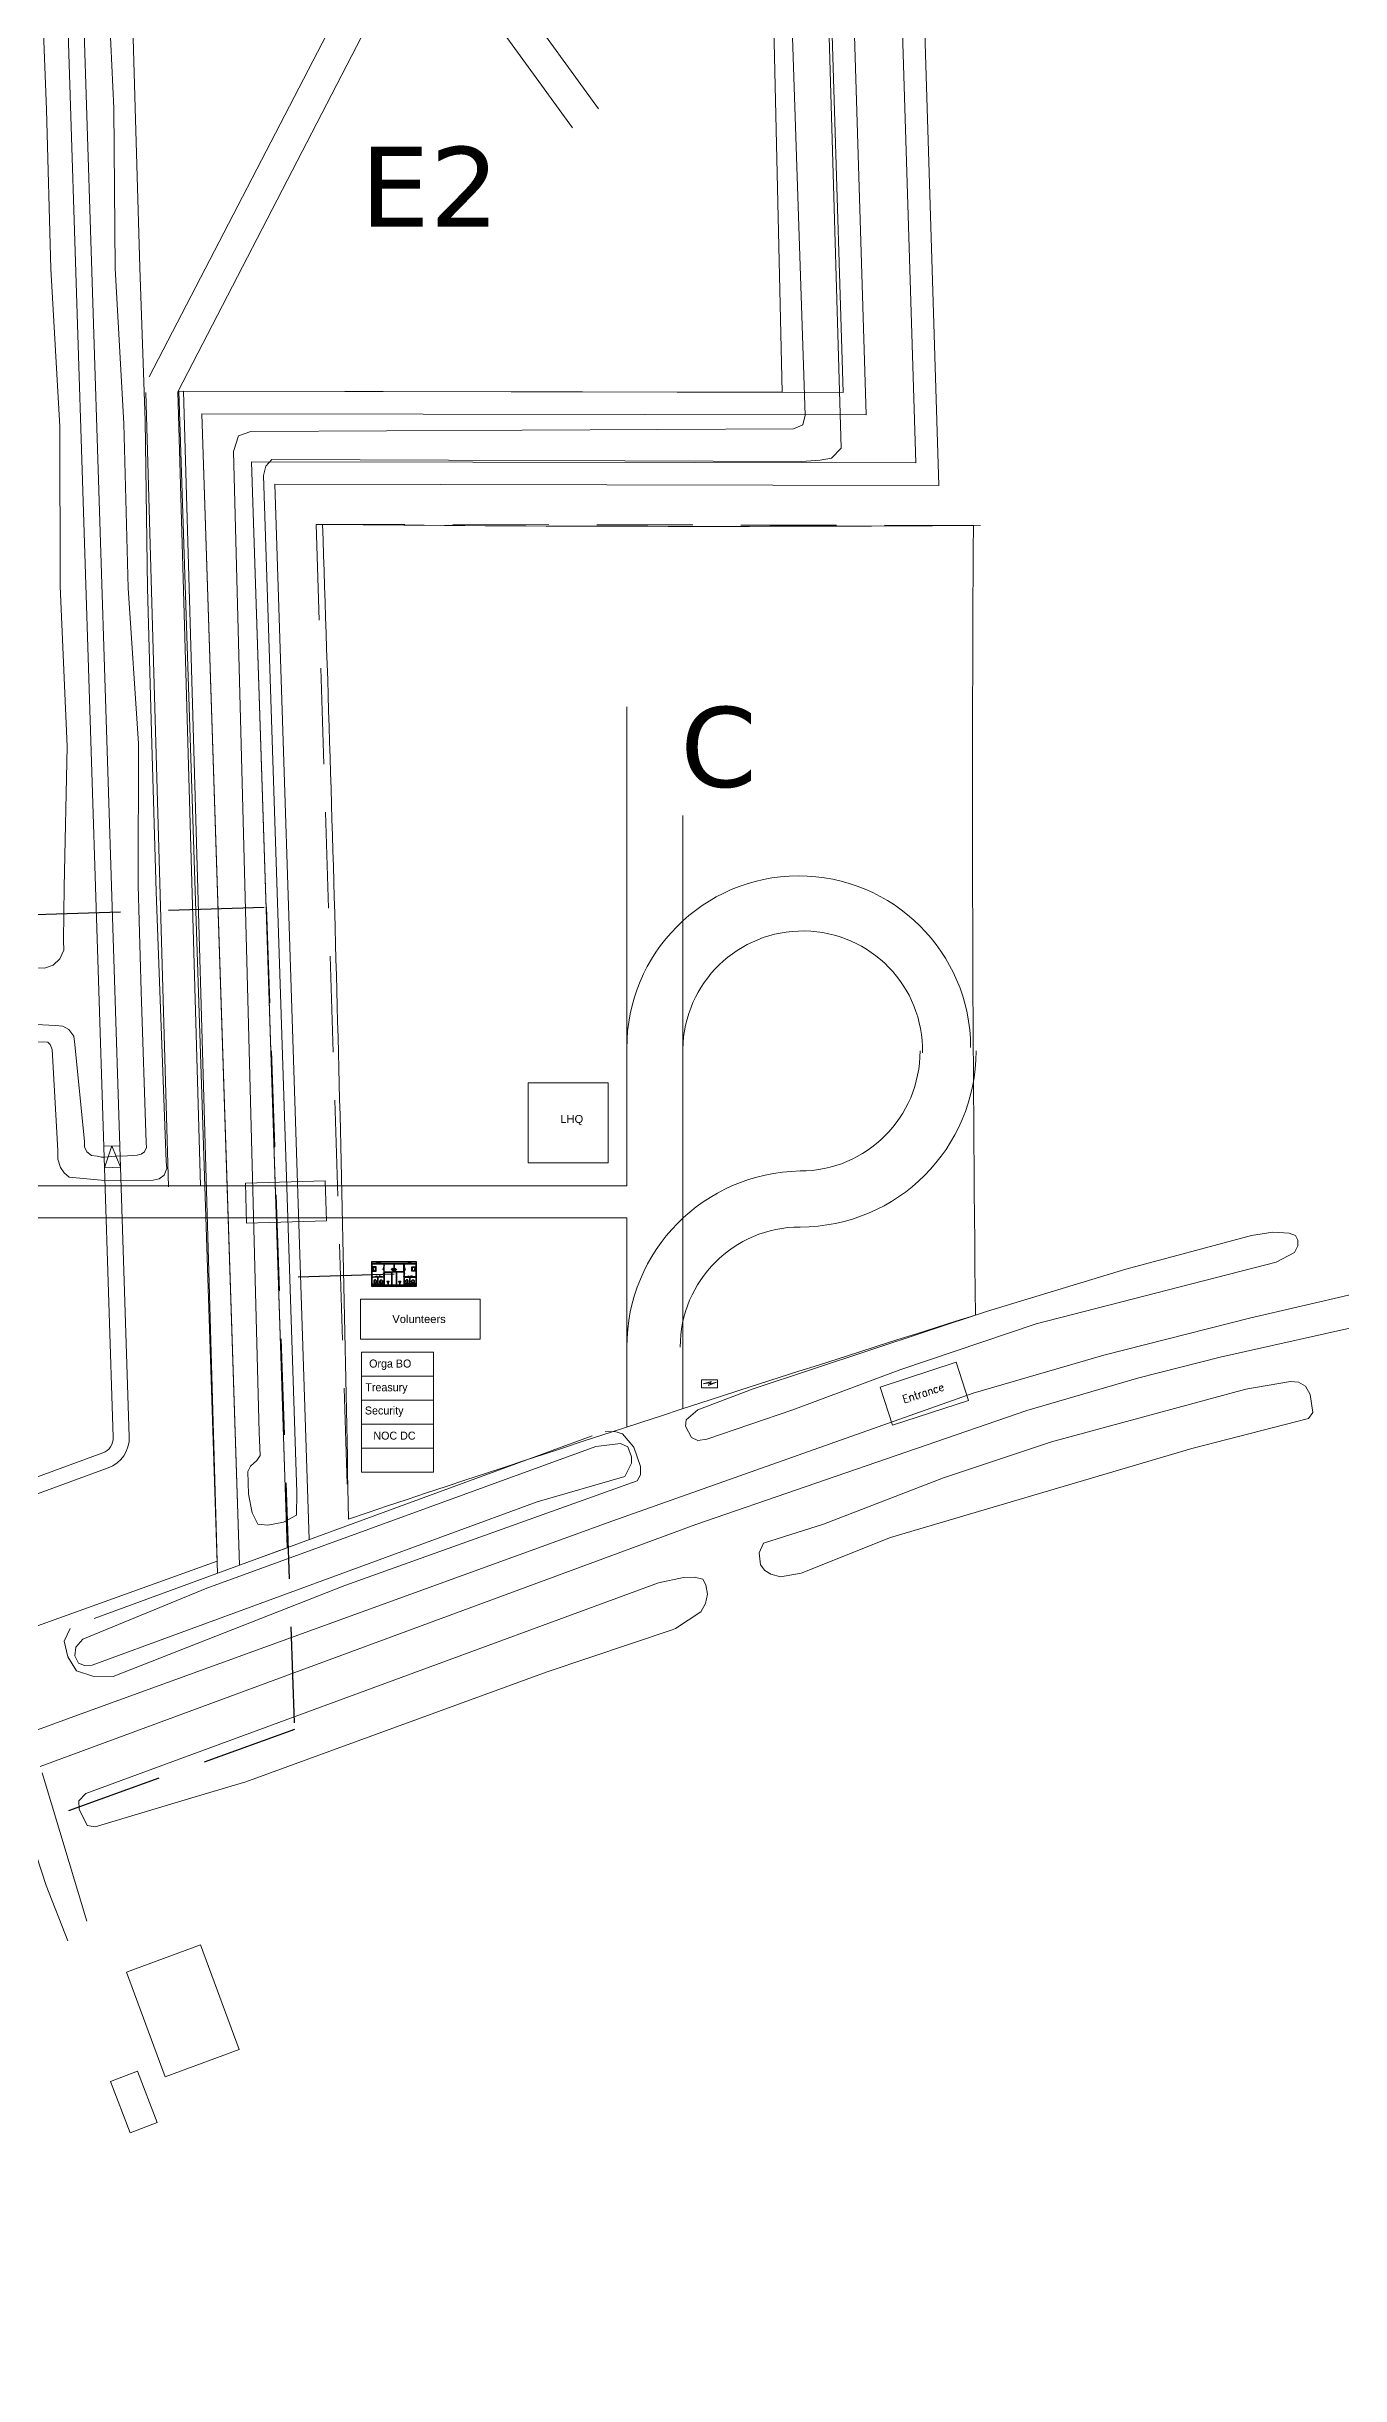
# Model space of a CAD drawing. Header units: millimetres. Extents: x 111563 to 112628, y 522776 to 523529.
# Drawn here: x 112170.8 to 112332.6, y 523071.5 to 523362.5 of the extents above; entities that cross this region are included whole.
import ezdxf
from ezdxf.enums import TextEntityAlignment as Align

# ---------------------------------------------------------------- set-up
doc = ezdxf.new("R2010")
doc.units = ezdxf.units.MM
doc.linetypes.add('DASHED', pattern=[18, 12, -6])
for name, color, linetype, lineweight, true_color in [('aggregaten', 94, 'Continuous', 0, 0x00aa00), ('B01 hoofdgebouw', 253, 'Continuous', 0, 0xadadad), ('event roads', 1, 'Continuous', 0, 0xff0000), ('FIELD A - talud basis', 253, 'Continuous', 0, 0xadadad), ('FIELD A - talud plateau', 253, 'Continuous', 0, 0xadadad), ('FIELD C - hull', 18, 'Continuous', 0, 0x000000), ('FIELD N-O-Q - hull', 18, 'Continuous', 0, 0x000000), ('KOP -ACHTERGROND', 47, 'Continuous', 0, 0x7f6f3f), ('Pipes - water', 5, 'DASHED', 25, 0x0000ff), ('T orga', 18, 'Continuous', 0, 0x000000), ('temp bridges', 1, 'Continuous', 0, 0xff0000), ('V00 kant verhard', 253, 'Continuous', 0, 0xadadad), ('W00 kant water', 5, 'Continuous', 0, 0x0000ff)]:
    doc.layers.add(name, color=color, linetype=linetype, lineweight=lineweight, true_color=true_color)
doc.layers.add('toilet', color=18, linetype='Continuous', true_color=0x000000)
doc.styles.add('textstyle51', font='standard')
doc.styles.add('textstyle61', font='')
doc.styles.add('textstyle62', font='')
doc.styles.add('textstyle63', font='')
doc.styles.add('textstyle64', font='')
doc.styles.add('textstyle66', font='')
doc.styles.add('textstyle67', font='')
doc.styles.add('textstyle77', font='')
doc.styles.add('textstyle92', font='')
doc.styles.get('textstyle61').set_extended_font_data('Tlwg Typist')
doc.styles.get('textstyle62').set_extended_font_data('Tlwg Typist')
doc.styles.get('textstyle63').set_extended_font_data('Tlwg Typist')
doc.styles.get('textstyle64').set_extended_font_data('Tlwg Typist')
doc.styles.get('textstyle66').set_extended_font_data('Liberation Sans')
doc.styles.get('textstyle67').set_extended_font_data('Liberation Sans')
doc.styles.get('textstyle77').set_extended_font_data('DejaVu Sans Mono')
doc.styles.get('textstyle92').set_extended_font_data('DejaVu Sans Mono')

msp = doc.modelspace()

# ---------------------------------------------------------------- hatches: boundary and pattern name
at = {"layer": 'FIELD C - hull'}
h = msp.add_hatch(dxfattribs=at)
h.set_pattern_fill('AR-B816', color=256, scale=1000, style=0)
edge = h.paths.add_edge_path(flags=0)
edge.add_arc((117940.973, 523269.04231), 5654.41525, 179.65913744, 180.65913744)
edge.add_arc((113708.29041, 518698.39885), 4724.47391, 107.50866986, 108.50866986)
edge.add_arc((105084.63292, 523054.3003), 7124.9646, 0.998827827, 1.998827827)
edge.add_arc((112253.47058, 527966.24907), 4663.68594, 269.4077257, 270.4077257)
at = {"layer": 'FIELD N-O-Q - hull'}
h = msp.add_hatch(dxfattribs=at)
h.set_pattern_fill('AR-B816', color=256, scale=1000, style=0)
h.paths.add_polyline_path([(112104.1131, 523428.83168), (112259.20185, 523474.28717), (112262.73937, 523319.31976), (112187.88576, 523319.44031), (112192.07783, 523173.24212), (112050.76029, 523122.41024), (111962.59473, 523365.03129), (112106.90715, 523415.11788)], flags=0)
at = {"layer": 'V00 kant verhard'}
h = msp.add_hatch(dxfattribs=at)
h.set_pattern_fill('AR-B816', color=256, scale=1000, style=0)
h.paths.add_polyline_path([(112627.903, 523527.23764), (112530.566, 523523.343), (112470.508, 523521.339), (112250.136, 523512.538), (112232.138, 523511.372), (112209.07328, 523507.80812), (112176.04435, 523497.34878), (112145.45738, 523486.9362), (112122.02906, 523478.47597), (112101.34175, 523473.3585), (112096.16551, 523474.12131), (112091.60479, 523475.87283), (112087.37467, 523477.0117), (112082.33108, 523477.49979), (112075.33512, 523476.52361), (112069.82603, 523473.93854), (112065.98458, 523469.41919), (112063.95088, 523464.22194), (112062.03015, 523460.26751), (112059.65749, 523458.2338), (112053.10443, 523454.95727), (112045.08258, 523450.5509), (112027.90905, 523442.75502), (111977.74425, 523423.88673), (111968.472, 523419.474), (111943.43, 523405.653), (111913.759, 523389.75), (111893.101, 523379.078), (111856.481, 523362.188), (111832.057, 523351.451), (111790.216, 523335.613), (111696.025, 523301.114), (111604.124, 523267.735), (111597.716, 523265.419), (111592.013, 523263.358), (111564.203, 523253.30553), (111564.203, 523247.16755), (111590.937, 523256.883), (111599.753, 523260.087), (111603.433, 523261.424), (111658.83, 523281.405), (111683.966, 523290.714), (111739.147, 523310.825), (111798.108, 523332.5), (111846.428, 523351.628), (111885.622, 523369.01), (111909.176, 523380.637), (111924.485, 523388.786), (111939.759, 523397.227), (111968.801, 523413.129), (111979.6449, 523418.82803), (111994.69434, 523424.38683), (112031.30108, 523438.35163), (112044.31681, 523441.87672), (112056.51906, 523444.58833), (112063.29809, 523445.67298), (112068.04341, 523445.67298), (112071.29734, 523443.91043), (112076.58498, 523442.0123), (112081.02294, 523439.58514), (112084.68445, 523434.41979), (112090.37287, 523423.6968), (112094.68823, 523414.86994), (112101.19079, 523416.84175), (112098.47918, 523426.55835), (112095.31473, 523437.86306), (112094.18489, 523441.0266), (112094.07191, 523443.73821), (112094.97578, 523445.88491), (112098.5511, 523451.47965), (112100.07368, 523456.16576), (112101.31598, 523458.78113), (112104.06211, 523461.33111), (112109.89617, 523464.04662), (112138.20538, 523476.54172), (112193.45716, 523496.84626), (112211.80659, 523502.14627), (112241.433, 523506.322), (112270.728, 523507.824), (112491.463, 523516.319), (112537.339, 523518.279), (112627.903, 523521.60036)], flags=0)
edge = h.paths.add_edge_path(flags=0)
edge.add_arc((112082.02378, 523459.1117), 13.84051, 0, 360)
h = msp.add_hatch(dxfattribs=at)
h.set_pattern_fill('AR-B816', color=256, scale=1000, style=0)
h.paths.add_polyline_path([(111564.203, 522925.30589), (111574.237, 522928.922), (111648.81, 522956.323), (111653.578, 522958.075), (111684.833, 522969.56), (111717.594, 522982.053), (111766.589, 523000), (111785.827, 523007.047), (111846.019, 523029.033), (111919.554, 523055.885), (111997.758, 523084.682), (112000, 523085.506), (112129.266, 523132.794), (112163.89, 523145.73), (112169.973, 523147.57), (112251.939, 523177.832), (112293.341, 523192.061), (112307.349, 523196.147), (112317.532, 523198.736), (112336.925, 523203.058), (112357.313, 523206.06), (112385.093, 523208.894), (112413.799, 523210.118), (112455.44, 523211.317), (112511.08, 523213.456), (112512.483, 523213.32), (112524.16, 523214.324), (112556.377, 523215.145), (112570.656, 523215.792), (112577.663, 523215.481), (112580.338, 523214.259), (112591.553, 523214.606), (112592.911, 523215.711), (112594.349, 523216.402), (112625.981, 523217.424), (112625.88726, 523221.31514), (112620.612, 523221.262), (112615.762, 523221.152), (112595.972, 523220.702), (112591.747, 523220.606), (112590.414, 523221.04), (112581.209, 523220.583), (112578.298, 523220.438), (112576.894, 523219.868), (112527.434, 523217.889), (112492.556, 523216.869), (112480.869, 523216.813), (112446.92, 523215.407), (112393.223, 523213.707), (112376.531, 523212.526), (112359.956, 523210.937), (112340.586, 523208.094), (112321.174, 523203.621), (112302.967, 523198.996), (112286.647, 523194.219), (112241.57, 523178.283), (112173.721, 523153.676), (112000, 523089.86), (111951.473, 523072.153), (111876.487, 523044.72), (111789.528, 523012.681), (111754.789, 523000), (111702.329, 522980.85), (111685.165, 522974.131), (111677.263, 522971.287), (111672.44, 522969.551), (111652.829, 522962.492), (111643.615, 522959.175), (111586.591, 522937.857), (111576.77, 522934.264), (111564.203, 522929.66665), (111562.98567, 522929.20483)], flags=0)
h = msp.add_hatch(dxfattribs=at)
h.set_pattern_fill('AR-B816', color=256, scale=1000, style=0)
h.paths.add_polyline_path([(112163.89, 523145.73), (112166.481, 523145.639), (112170.721, 523132.695), (112173.422, 523125.796), (112175.796, 523128.267), (112170.216, 523146.766), (112169.973, 523147.57)], flags=0)
at = {"layer": 'W00 kant water'}
h = msp.add_hatch(dxfattribs=at)
h.set_pattern_fill('AR-B816', color=256, scale=1000, style=0)
h.paths.add_polyline_path([(112197.89912, 523308.93983), (112198.17156, 523310.08405), (112198.93437, 523310.90135), (112265.1482, 523310.68835), (112267.50203, 523310.81912), (112268.94048, 523311.08065), (112270.1174, 523312.32295), (112265.99312, 523453.83306), (112265.52235, 523455.95151), (112264.26697, 523456.81458), (112262.61929, 523456.89304), (112261.5993, 523455.79459), (112261.05007, 523453.20537), (112265.63586, 523316.44397), (112265.33315, 523315.27099), (112264.16017, 523314.74125), (112196.29763, 523314.41606), (112194.772, 523313.87119), (112194.11816, 523311.90967), (112197.34533, 523189.29817), (112197.48155, 523186.43761), (112197.0729, 523185.80193), (112196.2556, 523185.12085), (112195.93776, 523184.43976), (112196.02857, 523181.62461), (112196.45315, 523179.28849), (112197.1593, 523177.8762), (112198.41468, 523177.71927), (112200.39369, 523178.11349), (112202, 523179), (112202.04701, 523181.80263)], flags=0)
h = msp.add_hatch(dxfattribs=at)
h.set_pattern_fill('AR-B816', color=256, scale=1000, style=0)
h.paths.add_polyline_path([(112327.255, 523213.351), (112327.234, 523212.658), (112326.809, 523211.814), (112324.531, 523210.585), (112294.521, 523202.902), (112277.591, 523197.207), (112264.098, 523192.167), (112253.312, 523188.482), (112252.204, 523188.32), (112251.396, 523188.697), (112250.668, 523190.13), (112250.759, 523190.92), (112252.219, 523192.162), (112259.106, 523194.781), (112288.307, 523204.45), (112305.733, 523209.723), (112321.452, 523213.947), (112324.107, 523214.375), (112326.14, 523214.24), (112326.941, 523213.936)], flags=0)
h = msp.add_hatch(dxfattribs=at)
h.set_pattern_fill('AR-B816', color=256, scale=1000, style=0)
h.paths.add_polyline_path([(112329.102, 523191.838), (112328.569, 523191.084), (112313.975, 523187.314), (112276.284, 523176.214), (112265.126, 523171.735), (112262.532, 523171.284), (112261.337, 523171.608), (112260.582, 523172.089), (112260.031, 523172.794), (112259.882, 523174.282), (112260.399, 523175.478), (112267.922, 523177.868), (112282.937, 523183.639), (112296.418, 523188.158), (112320.732, 523194.737), (112326.32, 523195.687), (112327.314, 523195.628), (112328.208, 523195.097), (112328.799, 523194.063)], flags=0)
h = msp.add_hatch(dxfattribs=at)
h.set_pattern_fill('AR-B816', color=256, scale=1000, style=0)
h.paths.add_polyline_path([(112243.896, 523185.494), (112243.893, 523186.265), (112243.438, 523187.53), (112242.526, 523187.963), (112239.434, 523187.586), (112190.807, 523169.845), (112175.289, 523163.503), (112174.417, 523162.487), (112174.309, 523161.406), (112174.746, 523160.479), (112175.521, 523160.201), (112176.464, 523160.248), (112232.121, 523180.66), (112243.066, 523183.816)], flags=0)
h = msp.add_hatch(dxfattribs=at)
h.set_pattern_fill('AR-B816', color=256, scale=1000, style=0)
h.paths.add_polyline_path([(112175.655, 523144.201), (112174.801, 523143.283), (112174.85, 523142.251), (112175.841, 523140.202), (112176.836, 523140.034), (112189.362, 523143.786), (112195.67, 523145.675), (112233.343, 523159.406), (112248.978, 523164.663), (112249.397, 523164.804), (112252.564, 523166.903), (112253.181, 523167.941), (112253.421, 523169.097), (112253.204, 523170.294), (112252.818, 523170.975), (112251.799, 523171.253), (112250.402, 523171.212), (112247.283, 523170.513)], flags=0)

# ---------------------------------------------------------------- linework, layer by layer
at = {"layer": 'aggregaten'}
for p, q in [((112254.65456, 523195.91232), (112252.65456, 523195.91232)), ((112252.65456, 523195.91232), (112252.65456, 523194.91232)), ((112254.65456, 523194.91232), (112254.65456, 523195.91232)), ((112252.65456, 523194.91232), (112254.65456, 523194.91232))]:
    msp.add_line(p, q, dxfattribs=at)
at = {"layer": 'aggregaten', "color": 2, "true_color": 0xffff00}
for points in [[(112252.85456, 523195.41232), (112253.85456, 523195.71232), (112253.75456, 523195.41232), (112254.55456, 523195.61232), (112253.55456, 523195.21232), (112253.65456, 523195.51232)], [(112253.65456, 523195.51232), (112252.85456, 523195.41232)]]:
    msp.add_lwpolyline(points, dxfattribs=at)
at = {"layer": 'B01 hoofdgebouw', "linetype": 'Continuous', "lineweight": 0}
for points in [[(112194.862, 523112.195), (112185.609, 523108.772), (112180.758, 523121.887), (112190.012, 523125.309), (112194.862, 523112.195)], [(112184.587, 523103.097), (112181.207, 523101.795), (112178.74, 523108.202), (112182.119, 523109.503), (112184.587, 523103.097)]]:
    msp.add_lwpolyline(points, dxfattribs=at)
at = {"layer": 'event roads'}
for p, q in [((112183.6033, 523321.23593), (112238.04777, 523426.3236)), ((112187.15495, 523319.39587), (112241.59942, 523424.48355)), ((112206.26549, 523400.96242), (112239.76628, 523354.7361)), ((112203.0266, 523398.61516), (112236.5274, 523352.38884)), ((112186.00164, 523220.03345), (112183.15659, 523319.28126)), ((112190, 523220.14807), (112187.15495, 523319.39587)), ((112243.32313, 523220.14807), (112243.32313, 523280.02037)), ((112250.32313, 523266.43001), (112250.32313, 523192.28194)), ((112101.70769, 523220.14807), (112243.32313, 523220.14807)), ((112101.70769, 523216.14807), (112243.32313, 523216.14807)), ((112243.32313, 523216.14807), (112243.32313, 523190))]:
    msp.add_line(p, q, dxfattribs=at)
for centre, radius, start, end in [((112264.82301, 523237.38156), 21.5, 0.1906426, 180.1906426), ((112265.32146, 523237.00167), 15, 359.1438624, 179.1438624), ((112265, 523237), 15, 270, 0), ((112265, 523237), 22, 270, 0), ((112265.32313, 523200.00237), 22, 90.841582, 180.0061806), ((112265, 523200), 15, 90, 180)]:
    msp.add_arc(centre, radius, start, end, dxfattribs=at)
at = {"layer": 'FIELD A - talud basis'}
msp.add_lwpolyline([(112166.455, 523238.136), (112170.897, 523238.088), (112171.19, 523237.829), (112171.19, 523237.829), (112171.451, 523237.199), (112171.451, 523237.199), (112172.178, 523224.55), (112172.15312, 523223.46938), (112172.486, 523222.441), (112172.486, 523222.441), (112172.96002, 523221.76213), (112173.591, 523221.226), (112173.591, 523221.226), (112178.469, 523220.756), (112184.081, 523220.839), (112184.84404, 523221.0109), (112185.456, 523221.498), (112185.456, 523221.498), (112185.81541, 523222.31007), (112185.73, 523223.194), (112185.73, 523223.194), (112184.459, 523256.881), (112183.905, 523275.368), (112183.385, 523294.832), (112183.106, 523315.786), (112182.433, 523334.895), (112181.843, 523354.852), (112181.315, 523373.792)], dxfattribs=at)
at = {"layer": 'FIELD A - talud plateau'}
for points in [[(112036.491, 523243.738), (112041.371, 523243.174), (112046.879, 523243.202), (112057.464, 523243.634), (112067.001, 523243.773), (112086.914, 523244.263), (112106.868, 523245.117), (112127.969, 523245.518), (112147.949, 523246.702), (112165.53, 523247.429), (112170.518, 523247.345), (112171.59709, 523247.72117), (112172.438, 523248.495), (112172.438, 523248.495), (112172.915, 523249.6004), (112172.887, 523250.804), (112172.887, 523250.804), (112172.972, 523257.486), (112173.326, 523275.049), (112172.465, 523295.098), (112172.422, 523315.051), (112171.278, 523334.768), (112170.74, 523354.659), (112170.017, 523373.894)], [(112166.127, 523240.463), (112171.872, 523240.199), (112172.77288, 523240.11136), (112173.562, 523239.668), (112173.562, 523239.668), (112174.15336, 523238.83365), (112174.303, 523237.822), (112174.303, 523237.822), (112175.493, 523225.697), (112175.4903, 523225.01221), (112175.789, 523224.396), (112175.789, 523224.396), (112176.37851, 523223.95156), (112177.108, 523223.838), (112177.108, 523223.838), (112177.645, 523223.742), (112177.872, 523223.744), (112179.947, 523223.902), (112180.266, 523223.856), (112182.075, 523223.996), (112182.58503, 523224.09428), (112183.002, 523224.404), (112183.002, 523224.404), (112183.26061, 523224.93846), (112183.223, 523225.531), (112183.223, 523225.531), (112182.588, 523244.427), (112182.225, 523257.662), (112182.265, 523275.427), (112180.968, 523294.859), (112180.425, 523315.404), (112179.334, 523334.796), (112179.159, 523354.807), (112178.307, 523373.523)]]:
    msp.add_lwpolyline(points, dxfattribs=at)
at = {"layer": 'FIELD C - hull'}
msp.add_lwpolyline([(112286.65782, 523302.68121, 0.004363351), (112286.93192, 523203.99468, 0.004363351), (112208.51491, 523178.50233, 0.004363351), (112205.26228, 523302.8123, 0.004363351)], format="xyb", close=True, dxfattribs=at)
at = {"layer": 'FIELD N-O-Q - hull'}
msp.add_lwpolyline([(112104.1131, 523428.83168), (112259.20185, 523474.28717), (112262.73937, 523319.31976), (112187.88576, 523319.44031), (112192.07783, 523173.24212), (112050.76029, 523122.41024), (111962.59473, 523365.03129), (112106.90715, 523415.11788)], close=True, dxfattribs=at)
at = {"layer": 'KOP -ACHTERGROND'}
for p, q in [((112177.93139, 523225.09227), (112179.93036, 523225.15656)), ((112180.01716, 523222.45796), (112178.01819, 523222.39366)), ((112176.702, 523166.075), (112238.996, 523188.897))]:
    msp.add_line(p, q, dxfattribs=at)
for points in [[(112277.05979, 523478.8397), (112282.34437, 523307.68817)], [(112270.38008, 523319.30745), (112265.53219, 523476.31592)], [(112273.26801, 523316.5028), (112268.83497, 523460.07563), (112274.80567, 523461.11712), (112279.45644, 523310.49282)], [(112192.12733, 523171.72622), (112190.59008, 523218.80267), (112187.30379, 523319.44124), (112270.38008, 523319.30745)], [(112194.8957, 523172.74044), (112193.38858, 523218.89405), (112190.19686, 523316.63658), (112273.26801, 523316.5028)], [(112279.45644, 523310.49282), (112196.39631, 523310.62659), (112199.38539, 523219.08987), (112200.82793, 523174.91376)], [(112282.34437, 523307.68817), (112199.28939, 523307.82193), (112202.1839, 523219.18126), (112203.5963, 523175.92798)], [(112178.01819, 523222.39366), (112178.93087, 523225.12441), (112180.01716, 523222.45796)]]:
    msp.add_lwpolyline(points, dxfattribs=at)
for points in [[(112270.59849, 523474.13569, 0.029087249), (112173.60956, 523444.95245, 0.323780896), (112170.98485, 523441.06697), (112178.01819, 523222.39366)], [(112180.01716, 523222.45796), (112172.98382, 523441.13126, -0.323780896), (112174.29617, 523443.07401, -0.028968596), (112270.66151, 523472.09453)], [(112178.01819, 523222.39366), (112179.1012, 523188.72192, -0.323396889), (112177.79145, 523186.78013), (112057.01111, 523142.44205, 0.414213562), (112054.63457, 523137.30863), (112056.01301, 523133.55365, -0.414213562), (112054.82474, 523130.98693), (112036.31464, 523124.19193, 0.413132397), (112033.93303, 523119.07239), (112039.29584, 523104.29523), (112041.83454, 523105.22782), (112040.60455, 523106.55176), (112035.81306, 523119.75467, -0.413132397), (112037.00386, 523122.31444), (112055.51396, 523129.10944, 0.414213562), (112057.8905, 523134.24287), (112056.51206, 523137.99785, -0.414213562), (112057.70033, 523140.56456), (112178.48067, 523184.90264, 0.323396889), (112181.10016, 523188.78621), (112180.01716, 523222.45796)]]:
    msp.add_lwpolyline(points, format="xyb", dxfattribs=at)
msp.add_lwpolyline([(112194.8957, 523172.74044), (112200.82793, 523174.91376), (112196.39631, 523310.62659), (112279.45644, 523310.49282), (112274.80567, 523461.11712), (112268.83497, 523460.07563), (112273.26801, 523316.5028), (112190.19686, 523316.63658), (112194.8957, 523172.74044)], close=True, dxfattribs=at)
at = {"layer": 'KOP -ACHTERGROND', "color": 253, "linetype": 'DASHED', "true_color": 0xadadad}
msp.add_lwpolyline([(112287.56562, 523302.67975), (112204.4556, 523302.8136), (112208.53983, 523177.73909)], dxfattribs=at)
at = {"layer": 'KOP -ACHTERGROND', "linetype": 'Continuous', "lineweight": 0}
msp.add_lwpolyline([(112173.705, 523164.841), (112172.95, 523163.223), (112173.405, 523161.276), (112174.495, 523159.537), (112176.558, 523158.85), (112179.073, 523158.839), (112208.063, 523170.211), (112244.622, 523183.275), (112245.045, 523184.015), (112245.053, 523185.062), (112244.186, 523187.472), (112242.798, 523189.159), (112241.836, 523189.452), (112240.632, 523189.412)], dxfattribs=at)
msp.add_lwpolyline([(112243.896, 523185.494), (112243.893, 523186.265), (112243.438, 523187.53), (112242.526, 523187.963), (112239.434, 523187.586), (112190.807, 523169.845), (112175.289, 523163.503), (112174.417, 523162.487), (112174.309, 523161.406), (112174.746, 523160.479), (112175.521, 523160.201), (112176.464, 523160.248), (112232.121, 523180.66), (112243.066, 523183.816), (112243.896, 523185.494)], close=True, dxfattribs=at)
msp.add_lwpolyline([(112243.896, 523185.494), (112243.893, 523186.265), (112243.438, 523187.53), (112242.526, 523187.963), (112239.434, 523187.586), (112190.807, 523169.845), (112175.289, 523163.503), (112174.417, 523162.487), (112174.309, 523161.406), (112174.746, 523160.479), (112175.521, 523160.201), (112176.464, 523160.248), (112232.121, 523180.66), (112243.066, 523183.816), (112243.896, 523185.494)], close=True, dxfattribs=at)
at = {"layer": 'Pipes - water'}
for p, q in [((112168, 523254), (112198.2132, 523254.98659)), ((112198.2132, 523254.98659), (112201.74767, 523152.18756)), ((112214.21442, 523209.11339), (112199.72661, 523208.6403)), ((112201.74767, 523152.18756), (112140, 523130))]:
    msp.add_line(p, q, dxfattribs=at)
at = {"layer": 'T orga'}
for p, q in [((112231, 523223), (112231, 523233)), ((112231, 523233), (112241, 523233)), ((112241, 523233), (112241, 523223)), ((112241, 523223), (112231, 523223)), ((112210, 523206), (112225, 523206)), ((112210, 523201), (112210, 523206)), ((112225, 523206), (112225, 523201)), ((112225, 523201), (112210, 523201)), ((112210.1397, 523199.3717), (112219.1397, 523199.3717)), ((112210.1397, 523196.3717), (112210.1397, 523199.3717)), ((112219.1397, 523199.3717), (112219.1397, 523196.3717)), ((112210.1397, 523196.3717), (112219.1397, 523196.3717)), ((112210.1397, 523193.3717), (112210.1397, 523196.3717)), ((112219.1397, 523196.3717), (112210.1397, 523196.3717)), ((112219.1397, 523196.3717), (112219.1397, 523193.3717)), ((112210.1397, 523193.3717), (112219.1397, 523193.3717)), ((112210.1397, 523190.3717), (112210.1397, 523193.3717)), ((112219.1397, 523193.3717), (112210.1397, 523193.3717)), ((112219.1397, 523193.3717), (112219.1397, 523190.3717)), ((112210.1397, 523190.3717), (112219.1397, 523190.3717)), ((112210.1397, 523187.3717), (112210.1397, 523190.3717)), ((112219.1397, 523190.3717), (112210.1397, 523190.3717)), ((112219.1397, 523190.3717), (112219.1397, 523187.3717)), ((112210.1397, 523187.3717), (112219.1397, 523187.3717)), ((112210.1397, 523184.3717), (112210.1397, 523187.3717)), ((112219.1397, 523187.3717), (112210.1397, 523187.3717)), ((112219.1397, 523187.3717), (112219.1397, 523184.3717)), ((112219.1397, 523184.3717), (112210.1397, 523184.3717))]:
    msp.add_line(p, q, dxfattribs=at)
msp.add_lwpolyline([(112275, 523195), (112284.51057, 523198.09017), (112286.05565, 523193.33489), (112276.54508, 523190.24472), (112275, 523195)], close=True, dxfattribs=at)
at = {"layer": 'temp bridges'}
for p, q in [((112195.6219, 523220.49795), (112205.61779, 523220.78457)), ((112195.6219, 523220.49795), (112195.76521, 523215.5)), ((112205.61779, 523220.78457), (112205.7611, 523215.78662)), ((112195.76521, 523215.5), (112205.7611, 523215.78662))]:
    msp.add_line(p, q, dxfattribs=at)
at = {"layer": 'toilet'}
for p, q in [((112211.42892, 523210.66871), (112216.99992, 523210.66871)), ((112211.42892, 523207.55807), (112211.42892, 523210.66871)), ((112211.42892, 523210.66871), (112211.42892, 523210.66871)), ((112211.43812, 523210.47139), (112216.99072, 523210.47139)), ((112211.43812, 523207.69563), (112211.43812, 523210.47139)), ((112211.43812, 523210.47139), (112211.43812, 523210.47139)), ((112211.49364, 523207.75111), (112211.49364, 523210.41583)), ((112211.49364, 523210.41583), (112216.93516, 523210.41583)), ((112211.98492, 523210.41583), (112211.98492, 523210.47139)), ((112212.01324, 523210.41583), (112212.16644, 523210.65947)), ((112212.81852, 523210.41583), (112212.0644, 523210.64779)), ((112212.83156, 523210.41583), (112212.83156, 523210.47139)), ((112212.95564, 523210.41583), (112212.95564, 523207.89327)), ((112212.99268, 523209.40731), (112212.99268, 523210.41583)), ((112214.19608, 523210.41583), (112214.19608, 523209.40731)), ((112214.23312, 523210.41583), (112214.23312, 523209.40731)), ((112215.43616, 523209.40731), (112215.43616, 523210.41583)), ((112215.47316, 523210.41583), (112215.47316, 523207.89327)), ((112215.59724, 523210.41583), (112215.59724, 523210.47139)), ((112215.61032, 523210.41583), (112216.36436, 523210.64779)), ((112216.4156, 523210.41583), (112216.2624, 523210.65947)), ((112216.44384, 523210.41583), (112216.44384, 523210.47139)), ((112216.93516, 523210.41583), (112216.93516, 523207.89327)), ((112216.99072, 523210.47139), (112216.99072, 523207.69563)), ((112216.99992, 523210.66871), (112216.99992, 523207.55807)), ((112216.99992, 523207.55807), (112211.42892, 523207.55807)), ((112216.99072, 523207.69563), (112211.43812, 523207.69563)), ((112211.99792, 523210.01839), (112211.49364, 523210.01839)), ((112211.49364, 523210.01839), (112211.49364, 523209.46323)), ((112211.49364, 523209.74083), (112211.70208, 523209.74083)), ((112211.49364, 523209.46323), (112211.99792, 523209.46323)), ((112211.49364, 523209.46323), (112211.49364, 523209.46323)), ((112211.49364, 523208.76295), (112212.95564, 523208.76295)), ((112212.20616, 523208.72599), (112211.49364, 523208.72599)), ((112211.49364, 523207.89327), (112212.20616, 523207.89327)), ((112211.49364, 523207.85623), (112212.95564, 523207.85623)), ((112216.93516, 523207.75111), (112211.49364, 523207.75111)), ((112211.52964, 523208.72599), (112211.52964, 523208.76295)), ((112211.56052, 523208.72599), (112212.10932, 523208.89127)), ((112211.65124, 523209.80959), (112211.65124, 523209.67207)), ((112211.68956, 523208.25687), (112211.683, 523208.21463)), ((112211.683, 523208.21463), (112211.68496, 523208.16679)), ((112211.68496, 523208.16679), (112211.69268, 523208.11955)), ((112211.70404, 523208.29711), (112211.68956, 523208.25687)), ((112211.69268, 523208.11955), (112211.73888, 523207.91175)), ((112211.72592, 523208.33383), (112211.70404, 523208.29711)), ((112211.75436, 523208.36571), (112211.72592, 523208.33383)), ((112211.73888, 523207.91175), (112211.96092, 523207.91175)), ((112211.7884, 523208.39163), (112211.75436, 523208.36571)), ((112211.8078, 523208.40019), (112211.7884, 523208.39163)), ((112211.8284, 523208.40523), (112211.8078, 523208.40019)), ((112211.84956, 523208.40683), (112211.8284, 523208.40523)), ((112211.87072, 523208.40523), (112211.84956, 523208.40683)), ((112211.89128, 523208.40019), (112211.87072, 523208.40523)), ((112211.91072, 523208.39163), (112211.89128, 523208.40019)), ((112211.94472, 523208.36571), (112211.91072, 523208.39163)), ((112211.9732, 523208.33383), (112211.94472, 523208.36571)), ((112211.94936, 523209.74083), (112211.94936, 523209.74083)), ((112211.96092, 523207.91175), (112212.00644, 523208.11955)), ((112211.99508, 523208.29711), (112211.9732, 523208.33383)), ((112212.00956, 523208.25687), (112211.99508, 523208.29711)), ((112211.99792, 523209.46323), (112211.99792, 523210.01839)), ((112212.00644, 523208.11955), (112212.01412, 523208.16679)), ((112212.01608, 523208.21463), (112212.00956, 523208.25687)), ((112212.01412, 523208.16679), (112212.01608, 523208.21463)), ((112212.14088, 523208.72599), (112212.06944, 523208.90143)), ((112212.17736, 523208.72599), (112212.17736, 523208.76295)), ((112212.20616, 523207.89327), (112212.20616, 523208.72599)), ((112212.95564, 523208.72599), (112212.24316, 523208.72599)), ((112212.24316, 523207.89327), (112212.24316, 523208.72599)), ((112212.24316, 523207.89327), (112212.95564, 523207.89327)), ((112212.27196, 523208.72599), (112212.27196, 523208.76295)), ((112212.30844, 523208.72599), (112212.37984, 523208.90143)), ((112212.8888, 523208.72599), (112212.34, 523208.89127)), ((112212.43772, 523208.21463), (112212.44428, 523208.25687)), ((112212.43968, 523208.16679), (112212.43772, 523208.21463)), ((112212.4474, 523208.11955), (112212.43968, 523208.16679)), ((112212.44428, 523208.25687), (112212.45876, 523208.29711)), ((112212.49288, 523207.91175), (112212.4474, 523208.11955)), ((112212.45876, 523208.29711), (112212.48064, 523208.33383)), ((112212.48064, 523208.33383), (112212.50908, 523208.36571)), ((112212.71496, 523207.91175), (112212.49288, 523207.91175)), ((112212.50908, 523208.36571), (112212.54308, 523208.39163)), ((112212.54308, 523208.39163), (112212.56252, 523208.40019)), ((112212.56252, 523208.40019), (112212.58312, 523208.40523)), ((112212.58312, 523208.40523), (112212.60424, 523208.40683)), ((112212.60424, 523208.40683), (112212.62544, 523208.40523)), ((112212.62544, 523208.40523), (112212.64604, 523208.40019)), ((112212.64604, 523208.40019), (112212.66544, 523208.39163)), ((112212.66544, 523208.39163), (112212.69948, 523208.36571)), ((112212.69948, 523208.36571), (112212.72796, 523208.33383)), ((112212.76116, 523208.11955), (112212.71496, 523207.91175)), ((112212.72796, 523208.33383), (112212.7498, 523208.29711)), ((112212.7498, 523208.29711), (112212.76428, 523208.25687)), ((112212.76884, 523208.16679), (112212.76116, 523208.11955)), ((112212.76428, 523208.25687), (112212.7708, 523208.21463)), ((112212.7708, 523208.21463), (112212.76884, 523208.16679)), ((112212.99268, 523209.59267), (112212.81712, 523209.66411)), ((112212.99268, 523210.17303), (112212.82732, 523209.62423)), ((112212.99268, 523208.81231), (112212.8856, 523209.28179)), ((112212.91968, 523208.72599), (112212.91968, 523208.76295)), ((112212.99268, 523210.20391), (112212.95564, 523210.20391)), ((112212.99268, 523209.55619), (112212.95564, 523209.55619)), ((112212.99268, 523209.32735), (112212.95564, 523209.32735)), ((112212.99268, 523208.78147), (112212.95564, 523208.78147)), ((112212.95564, 523207.85623), (112212.95564, 523207.75111)), ((112212.99268, 523209.40731), (112214.19608, 523209.40731)), ((112212.99268, 523209.37027), (112213.90436, 523209.37027)), ((112212.99268, 523209.37027), (112212.99268, 523207.75111)), ((112213.47192, 523207.88899), (112213.33392, 523208.23499)), ((112213.47192, 523207.88899), (112213.40168, 523208.25483)), ((112213.47192, 523207.88899), (112213.47192, 523208.26151)), ((112213.47192, 523207.88899), (112213.5422, 523208.25483)), ((112213.47192, 523207.88899), (112213.60992, 523208.23499)), ((112213.51356, 523207.88899), (112213.51356, 523207.88899)), ((112214.13284, 523209.48879), (112213.84684, 523209.72771)), ((112214.13284, 523209.48879), (112213.89712, 523209.77727)), ((112213.90436, 523209.37027), (112213.90436, 523207.75111)), ((112213.93884, 523207.75111), (112213.93884, 523207.69559)), ((112213.93884, 523207.75111), (112214.47728, 523207.56727)), ((112214.48772, 523209.37027), (112213.94144, 523209.37027)), ((112213.94144, 523209.37027), (112213.94144, 523207.75111)), ((112214.13284, 523209.48879), (112213.95576, 523209.81659)), ((112214.13284, 523209.48879), (112214.0208, 523209.84403)), ((112214.13284, 523209.48879), (112214.0898, 523209.85879)), ((112214.17452, 523209.48879), (112214.17452, 523209.48879)), ((112215.43616, 523209.40731), (112214.23312, 523209.40731)), ((112214.29632, 523209.48879), (112214.33932, 523209.85879)), ((112214.29632, 523209.48879), (112214.40836, 523209.84403)), ((112214.29632, 523209.48879), (112214.47336, 523209.81659)), ((112214.29632, 523209.48879), (112214.53204, 523209.77727)), ((112214.29632, 523209.48879), (112214.58224, 523209.72771)), ((112214.33796, 523209.48879), (112214.33796, 523209.48879)), ((112214.45584, 523207.75111), (112214.38444, 523207.57563)), ((112214.48772, 523209.37027), (112214.48772, 523207.75111)), ((112214.4994, 523207.75111), (112214.4994, 523207.69559)), ((112215.43616, 523209.37027), (112214.52472, 523209.37027)), ((112214.52472, 523209.37027), (112214.52472, 523207.75111)), ((112214.957, 523207.88899), (112214.81904, 523208.23499)), ((112214.957, 523207.88899), (112214.88676, 523208.25483)), ((112214.957, 523207.88899), (112214.957, 523208.26151)), ((112214.957, 523207.88899), (112215.02724, 523208.25483)), ((112214.957, 523207.88899), (112215.09492, 523208.23499)), ((112214.9986, 523207.88899), (112214.9986, 523207.88899)), ((112215.43616, 523210.20391), (112215.47316, 523210.20391)), ((112215.43616, 523210.17303), (112215.60148, 523209.62423)), ((112215.43616, 523209.59267), (112215.61168, 523209.66411)), ((112215.43616, 523209.55619), (112215.47316, 523209.55619)), ((112215.43616, 523209.37027), (112215.43616, 523207.75111)), ((112215.43616, 523209.32735), (112215.47316, 523209.32735)), ((112215.43616, 523209.29083), (112215.55332, 523209.25519)), ((112215.43616, 523208.81231), (112215.5432, 523209.28179)), ((112215.43616, 523208.78147), (112215.47316, 523208.78147)), ((112216.93516, 523208.76295), (112215.47316, 523208.76295)), ((112215.47316, 523208.72599), (112216.18564, 523208.72599)), ((112216.18564, 523207.89327), (112215.47316, 523207.89327)), ((112216.93516, 523207.85623), (112215.47316, 523207.85623)), ((112215.47316, 523207.85623), (112215.47316, 523207.75111)), ((112215.50916, 523208.72599), (112215.50916, 523208.76295)), ((112215.54004, 523208.72599), (112216.08876, 523208.89127)), ((112215.66452, 523208.25687), (112215.658, 523208.21463)), ((112215.658, 523208.21463), (112215.65992, 523208.16679)), ((112215.65992, 523208.16679), (112215.66764, 523208.11955)), ((112215.679, 523208.29711), (112215.66452, 523208.25687)), ((112215.66764, 523208.11955), (112215.71388, 523207.91175)), ((112215.70088, 523208.33383), (112215.679, 523208.29711)), ((112215.72932, 523208.36571), (112215.70088, 523208.33383)), ((112215.71388, 523207.91175), (112215.93592, 523207.91175)), ((112215.76336, 523208.39163), (112215.72932, 523208.36571)), ((112215.7828, 523208.40019), (112215.76336, 523208.39163)), ((112215.80336, 523208.40523), (112215.7828, 523208.40019)), ((112215.82456, 523208.40683), (112215.80336, 523208.40523)), ((112215.84572, 523208.40523), (112215.82456, 523208.40683)), ((112215.86628, 523208.40019), (112215.84572, 523208.40523)), ((112215.88572, 523208.39163), (112215.86628, 523208.40019)), ((112215.91976, 523208.36571), (112215.88572, 523208.39163)), ((112215.94816, 523208.33383), (112215.91976, 523208.36571)), ((112215.93592, 523207.91175), (112215.9814, 523208.11955)), ((112215.97008, 523208.29711), (112215.94816, 523208.33383)), ((112215.98452, 523208.25687), (112215.97008, 523208.29711)), ((112215.9814, 523208.11955), (112215.98908, 523208.16679)), ((112215.99112, 523208.21463), (112215.98452, 523208.25687)), ((112215.98908, 523208.16679), (112215.99112, 523208.21463)), ((112216.1204, 523208.72599), (112216.04896, 523208.90143)), ((112216.15684, 523208.72599), (112216.15684, 523208.76295)), ((112216.18564, 523207.89327), (112216.18564, 523208.72599)), ((112216.22264, 523208.72599), (112216.93516, 523208.72599)), ((112216.22264, 523207.89327), (112216.22264, 523208.72599)), ((112216.93516, 523207.89327), (112216.22264, 523207.89327)), ((112216.25144, 523208.72599), (112216.25144, 523208.76295)), ((112216.28792, 523208.72599), (112216.35936, 523208.90143)), ((112216.86832, 523208.72599), (112216.31952, 523208.89127)), ((112216.41272, 523208.21463), (112216.41924, 523208.25687)), ((112216.41464, 523208.16679), (112216.41272, 523208.21463)), ((112216.42236, 523208.11955), (112216.41464, 523208.16679)), ((112216.41924, 523208.25687), (112216.43372, 523208.29711)), ((112216.46788, 523207.91175), (112216.42236, 523208.11955)), ((112216.43092, 523209.46323), (112216.43092, 523210.01839)), ((112216.43092, 523210.01839), (112216.93516, 523210.01839)), ((112216.93516, 523209.46323), (112216.43092, 523209.46323)), ((112216.43372, 523208.29711), (112216.4556, 523208.33383)), ((112216.4556, 523208.33383), (112216.48408, 523208.36571)), ((112216.68992, 523207.91175), (112216.46788, 523207.91175)), ((112216.48408, 523208.36571), (112216.51812, 523208.39163)), ((112216.51812, 523208.39163), (112216.53748, 523208.40019)), ((112216.53748, 523208.40019), (112216.55812, 523208.40523)), ((112216.55812, 523208.40523), (112216.57928, 523208.40683)), ((112216.57928, 523208.40683), (112216.6004, 523208.40523)), ((112216.6004, 523208.40523), (112216.621, 523208.40019)), ((112216.621, 523208.40019), (112216.6404, 523208.39163)), ((112216.6404, 523208.39163), (112216.67444, 523208.36571)), ((112216.67444, 523208.36571), (112216.70292, 523208.33383)), ((112216.73612, 523208.11955), (112216.68992, 523207.91175)), ((112216.70292, 523208.33383), (112216.7248, 523208.29711)), ((112216.7248, 523208.29711), (112216.73924, 523208.25687)), ((112216.93516, 523209.74083), (112216.72672, 523209.74083)), ((112216.7438, 523208.16679), (112216.73612, 523208.11955)), ((112216.73924, 523208.25687), (112216.74584, 523208.21463)), ((112216.74584, 523208.21463), (112216.7438, 523208.16679)), ((112216.77756, 523209.80959), (112216.77756, 523209.67207)), ((112216.88656, 523209.74083), (112216.88656, 523209.74083)), ((112216.8992, 523208.72599), (112216.8992, 523208.76295)), ((112216.93516, 523210.01839), (112216.93516, 523209.46323)), ((112216.93516, 523209.46323), (112216.93516, 523209.46323)), ((112216.93516, 523207.85623), (112216.93516, 523207.75111))]:
    msp.add_line(p, q, dxfattribs=at)
for centre, radius, start, end in [((112211.74578, 523209.74085), 0.20354, 89.9939039, 180.0060961), ((112211.74584, 523209.74083), 0.2036, 179.9994623, 269.9892801), ((112211.94762, 523208.19829), 0.23043, 174.5270327, 200.140403), ((112211.88772, 523208.21086), 0.16975, 111.7587541, 176.8214921), ((112211.85477, 523208.1722), 0.13449, 203.3242619, 257.0162797), ((112211.74582, 523209.74085), 0.20354, 359.9939039, 90.0060961), ((112211.74576, 523209.74083), 0.2036, 270.0107199, 0.0005377), ((112211.84984, 523208.16665), 0.12803, 258.6124832, 269.8755722), ((112211.85017, 523208.27784), 0.09415, 90.3702555, 105.6306927), ((112211.84895, 523208.27784), 0.09415, 74.3693073, 89.6297445), ((112211.84928, 523208.16665), 0.12803, 270.1244278, 281.3875168), ((112211.81127, 523208.21077), 0.16988, 3.2066903, 68.2130635), ((112211.84434, 523208.1722), 0.13449, 282.9837203, 336.6757381), ((112211.75031, 523208.19844), 0.2316, 339.9255242, 5.40704), ((112212.70234, 523208.19829), 0.23043, 174.5270327, 200.140403), ((112212.64253, 523208.21081), 0.16984, 111.793196, 176.8074392), ((112212.60949, 523208.1722), 0.13449, 203.3242619, 257.0162797), ((112212.60452, 523208.16625), 0.12762, 258.5944044, 269.8753265), ((112212.60491, 523208.27737), 0.09462, 90.4083283, 105.5926199), ((112212.60363, 523208.27754), 0.09445, 74.3940862, 89.6304402), ((112212.60399, 523208.16675), 0.12812, 270.1105322, 281.383146), ((112212.56599, 523208.21077), 0.16988, 3.2066903, 68.2130635), ((112212.59906, 523208.1722), 0.13449, 282.9837203, 336.6757381), ((112212.50562, 523208.19837), 0.23102, 339.8925596, 5.4400047), ((112213.47191, 523207.88899), 0.04164, 89.9949563, 180.0050437), ((112213.47191, 523207.88899), 0.04164, 179.9949563, 270.0050437), ((112213.47192, 523207.88899), 0.04164, 359.9949563, 90.0050437), ((112213.47192, 523207.88899), 0.04164, 269.9949563, 0.0050437), ((112214.13283, 523209.48879), 0.04164, 89.9949383, 180.0050617), ((112214.13283, 523209.48882), 0.04163, 180.038261, 270.0168047), ((112214.1329, 523209.48881), 0.04162, 359.9714998, 90.083513), ((112214.13291, 523209.4888), 0.04161, 269.9047401, 359.9851816), ((112214.29629, 523209.48885), 0.04158, 89.9677952, 180.0872704), ((112214.29629, 523209.48876), 0.04157, 179.9560024, 270.0439976), ((112214.29637, 523209.48884), 0.04159, 359.9245085, 90.0754915), ((112214.29638, 523209.48877), 0.04158, 269.9127296, 0.0322048), ((112214.95696, 523207.88898), 0.04164, 89.951702, 179.9932853), ((112214.95696, 523207.88899), 0.04164, 180.0067147, 270.048298), ((112214.95697, 523207.889), 0.04163, 359.9832193, 89.9617151), ((112214.95697, 523207.88898), 0.04163, 270.0382849, 0.0167807), ((112215.92377, 523208.19844), 0.2316, 174.59296, 200.0744758), ((112215.86287, 523208.21072), 0.16994, 111.8010284, 176.7792178), ((112215.82966, 523208.17213), 0.13439, 203.3085997, 257.0561061), ((112215.8248, 523208.16635), 0.12772, 258.598789, 269.8892664), ((112215.8252, 523208.2773), 0.09469, 90.388547, 105.5869266), ((112215.82392, 523208.2779), 0.09409, 74.3635573, 89.609939), ((112215.82428, 523208.16625), 0.12762, 270.1246735, 281.4055956), ((112215.78635, 523208.21086), 0.16975, 3.1785079, 68.2412459), ((112215.81919, 523208.1724), 0.13471, 283.0124674, 336.6228268), ((112215.72589, 523208.19828), 0.23099, 339.9141849, 5.4628839), ((112216.6773, 523208.19829), 0.23043, 174.5270327, 200.140403), ((112216.61753, 523208.21077), 0.16988, 111.7869365, 176.7933097), ((112216.58444, 523208.17219), 0.13447, 203.3257439, 257.0389619), ((112216.68298, 523209.74085), 0.20354, 89.9939039, 180.0060961), ((112216.68304, 523209.74083), 0.2036, 179.9994623, 269.9892801), ((112216.57952, 523208.16635), 0.12772, 258.598789, 269.8892664), ((112216.57989, 523208.27754), 0.09445, 90.3695598, 105.6059138), ((112216.5786, 523208.27737), 0.09462, 74.4073801, 89.5916717), ((112216.579, 523208.16625), 0.12762, 270.1246735, 281.4055956), ((112216.54099, 523208.21077), 0.16988, 3.2066903, 68.2130635), ((112216.57402, 523208.1722), 0.13449, 282.9837203, 336.6757381), ((112216.68302, 523209.74085), 0.20354, 359.9939039, 90.0060961), ((112216.68296, 523209.74083), 0.2036, 270.0107199, 0.0005377), ((112216.47999, 523208.19853), 0.23163, 339.9039016, 5.3841625)]:
    msp.add_arc(centre, radius, start, end, dxfattribs=at)
at = {"layer": 'V00 kant verhard', "linetype": 'Continuous', "lineweight": 0}
for p, q in [((112336.925, 523203.058), (112317.532, 523198.736)), ((112317.532, 523198.736), (112307.349, 523196.147)), ((112307.349, 523196.147), (112293.341, 523192.061)), ((112293.341, 523192.061), (112251.939, 523177.832)), ((112251.939, 523177.832), (112169.973, 523147.57)), ((112170.216, 523146.766), (112175.796, 523128.267))]:
    msp.add_line(p, q, dxfattribs=at)
for points in [[(112000, 523089.86), (112173.721, 523153.676), (112241.57, 523178.283), (112286.647, 523194.219), (112302.967, 523198.996), (112321.174, 523203.621), (112340.586, 523208.094), (112359.956, 523210.937), (112376.531, 523212.526), (112393.223, 523213.707), (112446.92, 523215.407), (112480.869, 523216.813)], [(112166.481, 523145.639), (112170.721, 523132.695), (112173.422, 523125.796)]]:
    msp.add_lwpolyline(points, dxfattribs=at)
at = {"layer": 'W00 kant water'}
for points in [[(112261.05007, 523453.20537), (112265.63586, 523316.44397), (112265.33315, 523315.27099), (112264.16017, 523314.74125), (112196.29763, 523314.41606), (112194.772, 523313.87119), (112194.11816, 523311.90967), (112197.34533, 523189.29817), (112197.48155, 523186.43761), (112197.0729, 523185.80193), (112196.2556, 523185.12085), (112195.93776, 523184.43976), (112196.02857, 523181.62461), (112196.45315, 523179.28849), (112197.1593, 523177.8762), (112198.41468, 523177.71927), (112200.39369, 523178.11349), (112202, 523179), (112202.04701, 523181.80263), (112197.89912, 523308.93983)], [(112197.89912, 523308.93983), (112198.17156, 523310.08405), (112198.93437, 523310.90135), (112265.1482, 523310.68835), (112267.50203, 523310.81912), (112268.94048, 523311.08065), (112270.1174, 523312.32295), (112265.99312, 523453.83306)]]:
    msp.add_lwpolyline(points, dxfattribs=at)
at = {"layer": 'W00 kant water', "linetype": 'Continuous', "lineweight": 0}
for points in [[(112327.255, 523213.351), (112327.234, 523212.658), (112326.809, 523211.814), (112324.531, 523210.585), (112294.521, 523202.902), (112277.591, 523197.207), (112264.098, 523192.167), (112253.312, 523188.482), (112252.204, 523188.32), (112251.396, 523188.697), (112250.668, 523190.13), (112250.759, 523190.92), (112252.219, 523192.162), (112259.106, 523194.781), (112288.307, 523204.45), (112305.733, 523209.723), (112321.452, 523213.947), (112324.107, 523214.375), (112326.14, 523214.24), (112326.941, 523213.936), (112327.255, 523213.351)], [(112329.102, 523191.838), (112328.569, 523191.084), (112313.975, 523187.314), (112276.284, 523176.214), (112265.126, 523171.735), (112262.532, 523171.284), (112261.337, 523171.608), (112260.582, 523172.089), (112260.031, 523172.794), (112259.882, 523174.282), (112260.399, 523175.478), (112267.922, 523177.868), (112282.937, 523183.639), (112296.418, 523188.158), (112320.732, 523194.737), (112326.32, 523195.687), (112327.314, 523195.628), (112328.208, 523195.097), (112328.799, 523194.063), (112329.102, 523191.838)], [(112243.896, 523185.494), (112243.893, 523186.265), (112243.438, 523187.53), (112242.526, 523187.963), (112239.434, 523187.586), (112190.807, 523169.845), (112175.289, 523163.503), (112174.417, 523162.487), (112174.309, 523161.406), (112174.746, 523160.479), (112175.521, 523160.201), (112176.464, 523160.248), (112232.121, 523180.66), (112243.066, 523183.816), (112243.896, 523185.494)], [(112175.655, 523144.201), (112174.801, 523143.283), (112174.85, 523142.251), (112175.841, 523140.202), (112176.836, 523140.034), (112189.362, 523143.786), (112195.67, 523145.675), (112233.343, 523159.406), (112248.978, 523164.663), (112249.397, 523164.804), (112252.564, 523166.903), (112253.181, 523167.941), (112253.421, 523169.097), (112253.204, 523170.294), (112252.818, 523170.975), (112251.799, 523171.253), (112250.402, 523171.212), (112247.283, 523170.513), (112175.655, 523144.201)]]:
    msp.add_lwpolyline(points, dxfattribs=at)

# ---------------------------------------------------------------- texts
at = {"layer": 'FIELD C - hull', "style": 'textstyle92'}
msp.add_text('C', height=10, dxfattribs=at).set_placement((112250, 523280), align=Align.TOP_LEFT)
at = {"layer": 'FIELD N-O-Q - hull', "style": 'textstyle77'}
msp.add_text('E2', height=10, dxfattribs=at).set_placement((112210, 523350), align=Align.TOP_LEFT)
at = {"layer": 'T orga'}
for s, style, p in [('LHQ', 'textstyle67', (112235, 523229)), ('Volunteers', 'textstyle66', (112214, 523204)), ('Orga BO', 'textstyle61', (112211.09963, 523198.43579)), ('Treasury', 'textstyle62', (112210.62689, 523195.47194)), ('Security', 'textstyle63', (112210.56779, 523192.56718)), ('NOC DC', 'textstyle64', (112211.63148, 523189.42605))]:
    msp.add_text(s, height=1, dxfattribs=dict(at, style=style)).set_placement(p, align=Align.TOP_LEFT)
at = {"layer": 'T orga', "style": 'textstyle51'}
msp.add_text('Entrance', height=1, rotation=18, dxfattribs=at).set_placement((112277.69216, 523193.9109), align=Align.TOP_LEFT)

doc.saveas('drawing.dxf')
